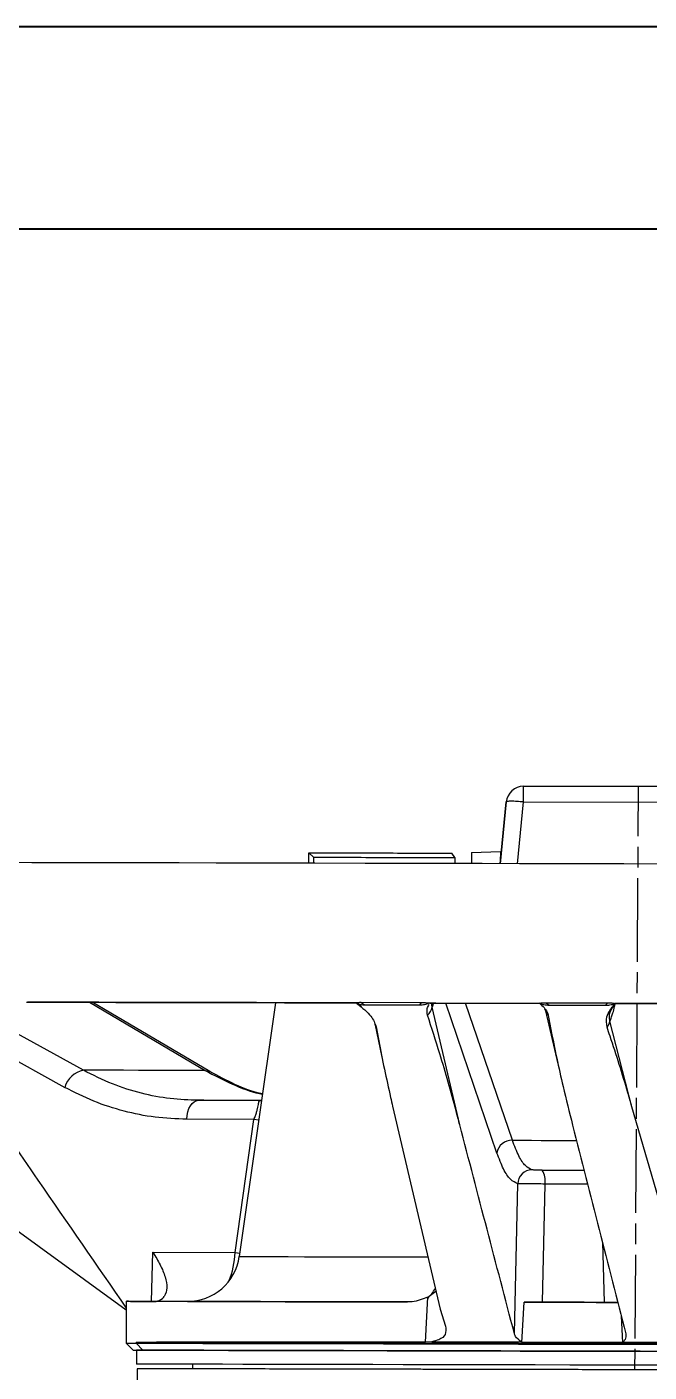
# Model space of a CAD drawing. Header units: millimetres. Extents: x 2180 to 4616, y 795 to 2518.
# Drawn here: x 2723.8 to 2813, y 2325.1 to 2518 of the extents above; entities that cross this region are included whole.
import ezdxf

# ---------------------------------------------------------------- set-up
doc = ezdxf.new("R2010")
doc.units = ezdxf.units.MM
doc.linetypes.add('AM_ISO08W050', pattern=[18, 12, -1.5, 3, -1.5])
for name, color, linetype, lineweight in [('AM_7', 4, 'AM_ISO08W050', 25), ('AM_BOR', 7, 'Continuous', 50), ('粗实线', 7, 'Continuous', 40)]:
    doc.layers.add(name, color=color, linetype=linetype, lineweight=lineweight)

# ---------------------------------------------------------------- blocks, each defined once
blk = doc.blocks.new('rA3')
at = {"layer": '粗实线'}
for p, q in [((753.384, 421.26), (333.384, 421.26)), ((748.384, 416.26), (358.384, 416.26))]:
    blk.add_line(p, q, dxfattribs=at)

msp = doc.modelspace()

# ---------------------------------------------------------------- linework, layer by layer
at = {"color": 7, "linetype": 'Continuous', "lineweight": 25}
for p, q in [((2794.981, 2406.836), (2794.986, 2409.097)), ((2827.961, 2409.027), (2794.986, 2409.097)), ((2794.986, 2409.097), (2794.986, 2409.097)), ((2794.986, 2409.097), (2827.961, 2409.027)), ((2791.623, 2397.984), (2792.492, 2406.842)), ((2792.492, 2406.841), (2791.623, 2397.984)), ((2792.492, 2406.842), (2792.492, 2406.841)), ((2794.112, 2397.979), (2794.981, 2406.836)), ((2794.981, 2406.836), (2827.956, 2406.766)), ((2764.201, 2398.043), (2764.205, 2399.539)), ((2764.205, 2399.539), (2764.839, 2398.905)), ((2785.11, 2398.876), (2784.716, 2399.502)), ((2787.509, 2399.588), (2787.506, 2397.995)), ((2787.509, 2399.588), (2791.653, 2399.73)), ((2791.653, 2399.73), (2791.65, 2398.256)), ((2791.653, 2399.73), (2791.794, 2399.73)), ((2764.839, 2398.905), (2764.837, 2398.041)), ((2785.11, 2398.876), (2785.108, 2397.998)), ((2789.038, 2397.991), (2785.108, 2398)), ((2731.857, 2368.373), (2711.332, 2379.67)), ((2723.922, 2378.129), (2724.583, 2378.128)), ((2732.739, 2378.112), (2749.325, 2368.336)), ((2749.981, 2368.19), (2733.133, 2378.111)), ((2759.405, 2378.054), (2754.211, 2341.66)), ((2771.66, 2378.112), (2780.3, 2378.093)), ((2771.66, 2378.111), (2772.152, 2377.761)), ((2780.3, 2378.093), (2780.051, 2377.743)), ((2781.876, 2377.435), (2781.8, 2378.043)), ((2798.215, 2378.055), (2807.073, 2378.036)), ((2798.215, 2378.055), (2798.633, 2377.703)), ((2807.073, 2378.036), (2806.733, 2377.687)), ((2708.626, 2377.242), (2729.195, 2365.912)), ((2770.961, 2378.03), (2771.12, 2377.915)), ((2771.742, 2377.441), (2771.12, 2377.915)), ((2772.152, 2377.761), (2780.051, 2377.743)), ((2781.582, 2378.014), (2781.533, 2378.007)), ((2782.089, 2378.012), (2781.876, 2377.435)), ((2785.835, 2360.535), (2781.876, 2377.435)), ((2791.168, 2356.501), (2783.821, 2378.009)), ((2793.38, 2358.329), (2786.647, 2378.003)), ((2797.239, 2378.02), (2797.392, 2377.868)), ((2797.309, 2377.98), (2797.303, 2377.973)), ((2797.988, 2377.167), (2798.139, 2376.895)), ((2798.139, 2376.893), (2799.914, 2369.268)), ((2798.633, 2377.703), (2806.733, 2377.687)), ((2808.142, 2377.95), (2808.037, 2377.837)), ((2773.638, 2375.083), (2774.665, 2370.25)), ((2810.534, 2363.123), (2807.376, 2375.425)), ((2748.328, 2364.058), (2757.183, 2364.039)), ((2757.184, 2364.039), (2755.522, 2364.043)), ((2757.405, 2364.042), (2757.183, 2364.039)), ((2757.183, 2364.039), (2757.405, 2364.039)), ((2776.21, 2363.201), (2783.015, 2334.127)), ((2818.96, 2334.049), (2810.534, 2363.123)), ((2756.314, 2361.325), (2746.684, 2361.345)), ((2753.603, 2342.251), (2756.314, 2361.325)), ((2757.002, 2361.215), (2756.314, 2361.325)), ((2738.006, 2333.965), (2701.717, 2360.297)), ((2793.667, 2330.62), (2794.14, 2352.082)), ((2797.707, 2335.11), (2798.061, 2352.054)), ((2806.29, 2343.714), (2806.526, 2335.091)), ((2741.637, 2335.231), (2741.816, 2342.277)), ((2741.816, 2342.277), (2753.603, 2342.251)), ((2753.603, 2342.251), (2754.281, 2342.15)), ((2780.919, 2329.379), (2781.274, 2335.857)), ((2781.274, 2335.857), (2782.41, 2336.71)), ((2738.009, 2335.238), (2737.996, 2329.238)), ((2746.812, 2335.22), (2742.289, 2335.229)), ((2783.015, 2334.127), (2783.806, 2331.673)), ((2794.746, 2329.358), (2795.066, 2335.116)), ((2808.989, 2333.131), (2809.19, 2329.327)), ((2737.996, 2329.238), (2738.994, 2328.236)), ((2739.415, 2329.235), (2739.415, 2329.339)), ((2740.393, 2328.233), (2739.415, 2329.235)), ((2739.494, 2328.235), (2739.49, 2326.235)), ((2781.833, 2329.444), (2780.919, 2329.379)), ((2794.652, 2329.417), (2794.746, 2329.358)), ((2809.254, 2329.386), (2809.19, 2329.327)), ((2747.49, 2326.218), (2747.488, 2325.559)), ((2739.588, 2325.576), (2739.263, 2304.208))]:
    msp.add_line(p, q, dxfattribs=at)
at = {"color": 7, "linetype": 'Continuous', "lineweight": 25, "flags": 128}
for points in [[(2816.902, 2397.93), (2809.384, 2397.946), (2801.875, 2397.962), (2794.39, 2397.978), (2786.947, 2397.994), (2779.561, 2398.01), (2772.248, 2398.026), (2765.026, 2398.041), (2757.91, 2398.056), (2750.915, 2398.071), (2744.056, 2398.086), (2737.35, 2398.1), (2730.81, 2398.114), (2724.451, 2398.128), (2718.288, 2398.141)], [(2764.201, 2398.044), (2759.636, 2398.054), (2752.545, 2398.069), (2745.589, 2398.084), (2738.785, 2398.099), (2732.147, 2398.113), (2725.69, 2398.127), (2719.43, 2398.14)], [(2733.075, 2378.111), (2736.533, 2378.103), (2742.295, 2378.091)], [(2749.325, 2368.336), (2746.791, 2368.341), (2744.35, 2368.346), (2742.007, 2368.351), (2739.764, 2368.356), (2737.624, 2368.361), (2735.591, 2368.365), (2733.668, 2368.369), (2731.857, 2368.373)], [(2749.325, 2368.336), (2749.681, 2368.308), (2749.979, 2368.191)], [(2746.684, 2361.345), (2746.733, 2361.884), (2746.838, 2362.397), (2746.996, 2362.866), (2747.201, 2363.275), (2747.446, 2363.609), (2747.723, 2363.856), (2748.02, 2364.007), (2748.328, 2364.058)], [(2793.38, 2358.329), (2794.756, 2358.326), (2796.137, 2358.323), (2797.52, 2358.32), (2798.908, 2358.317), (2800.298, 2358.314), (2801.691, 2358.311), (2802.56, 2358.309)], [(2797.657, 2354.047), (2798.677, 2354.045), (2799.699, 2354.043), (2800.723, 2354.041), (2801.75, 2354.038), (2802.779, 2354.036), (2803.649, 2354.034)], [(2804.158, 2352.041), (2804.05, 2352.041), (2803.047, 2352.043), (2802.045, 2352.045), (2801.046, 2352.047), (2800.049, 2352.049), (2799.054, 2352.052), (2798.061, 2352.054)], [(2754.211, 2341.66), (2754.223, 2341.66), (2754.5, 2341.659), (2755.142, 2341.658), (2756.143, 2341.656), (2757.497, 2341.653), (2759.197, 2341.649), (2761.232, 2341.645), (2763.589, 2341.64), (2766.253, 2341.634), (2769.208, 2341.628), (2772.435, 2341.621), (2775.914, 2341.613), (2779.625, 2341.605), (2781.221, 2341.602)], [(2778.329, 2335.152), (2773.668, 2335.162), (2769.209, 2335.171), (2764.972, 2335.18), (2760.982, 2335.189), (2757.257, 2335.197), (2753.816, 2335.204), (2750.678, 2335.211), (2747.859, 2335.217), (2745.372, 2335.222), (2743.23, 2335.227), (2741.445, 2335.231), (2740.025, 2335.234), (2738.978, 2335.236), (2738.309, 2335.238), (2738.021, 2335.238), (2738.116, 2335.238), (2738.594, 2335.237), (2739.452, 2335.235), (2740.686, 2335.233), (2742.289, 2335.229)], [(2808.487, 2335.087), (2807.14, 2335.09), (2805.398, 2335.094), (2803.66, 2335.098), (2801.927, 2335.101), (2800.201, 2335.105), (2798.481, 2335.109), (2796.769, 2335.112), (2795.066, 2335.116)], [(2797.707, 2335.11), (2798.8, 2335.108), (2799.896, 2335.106), (2800.995, 2335.103), (2802.097, 2335.101), (2803.201, 2335.099), (2804.307, 2335.096), (2805.416, 2335.094), (2806.526, 2335.091)], [(2737.996, 2329.238), (2738.096, 2329.238), (2738.565, 2329.237), (2739.415, 2329.235)], [(2738.994, 2328.236), (2739.092, 2328.236), (2739.555, 2328.235), (2740.393, 2328.233)], [(2739.415, 2329.339), (2740.635, 2329.336), (2742.208, 2329.333), (2744.128, 2329.328), (2746.383, 2329.324), (2748.964, 2329.318), (2751.858, 2329.312), (2755.051, 2329.305), (2758.527, 2329.298), (2762.269, 2329.29), (2766.259, 2329.281), (2770.477, 2329.272), (2774.903, 2329.262), (2779.516, 2329.253), (2784.292, 2329.242), (2789.208, 2329.232), (2794.241, 2329.221), (2799.366, 2329.21), (2804.557, 2329.199), (2809.79, 2329.188), (2815.039, 2329.177)], [(2739.415, 2329.235), (2740.635, 2329.233), (2742.208, 2329.229), (2744.127, 2329.225), (2746.383, 2329.22), (2748.964, 2329.215), (2751.858, 2329.208), (2755.051, 2329.202), (2758.527, 2329.194), (2762.269, 2329.186), (2766.259, 2329.178), (2770.477, 2329.169), (2774.903, 2329.159), (2779.515, 2329.149), (2784.292, 2329.139), (2789.208, 2329.128), (2794.241, 2329.118), (2799.366, 2329.107), (2804.557, 2329.096), (2809.79, 2329.084), (2815.039, 2329.073)], [(2816.798, 2328.069), (2811.725, 2328.08), (2806.658, 2328.091), (2801.621, 2328.102), (2796.639, 2328.113), (2791.734, 2328.123), (2786.931, 2328.133), (2782.251, 2328.143), (2777.719, 2328.153), (2773.354, 2328.162), (2769.178, 2328.171), (2765.211, 2328.18), (2761.472, 2328.188), (2757.978, 2328.195), (2754.747, 2328.202), (2751.793, 2328.209), (2749.131, 2328.214), (2746.773, 2328.219), (2744.73, 2328.224), (2743.013, 2328.228), (2741.63, 2328.23), (2740.586, 2328.233), (2739.888, 2328.234), (2739.538, 2328.235), (2739.494, 2328.235)], [(2740.393, 2328.233), (2741.597, 2328.231), (2743.15, 2328.227), (2745.043, 2328.223), (2747.269, 2328.218), (2749.816, 2328.213), (2752.672, 2328.207), (2755.822, 2328.2), (2759.251, 2328.193), (2762.943, 2328.185), (2766.88, 2328.176), (2771.042, 2328.167), (2775.409, 2328.158), (2779.96, 2328.148), (2784.673, 2328.138), (2789.524, 2328.128), (2794.489, 2328.117), (2799.546, 2328.106), (2804.668, 2328.095), (2809.831, 2328.084), (2815.01, 2328.073)], [(2781.833, 2329.444), (2783.389, 2329.441), (2784.959, 2329.438), (2786.544, 2329.434), (2788.142, 2329.431), (2789.752, 2329.428), (2791.375, 2329.424), (2793.008, 2329.421), (2794.652, 2329.417)], [(2809.254, 2329.386), (2810.953, 2329.382), (2812.652, 2329.379), (2814.352, 2329.375), (2816.051, 2329.371), (2817.748, 2329.368), (2819.443, 2329.364), (2821.135, 2329.36), (2822.823, 2329.357)], [(2816.794, 2326.069), (2811.721, 2326.08), (2806.654, 2326.091), (2801.617, 2326.102), (2796.634, 2326.113), (2791.73, 2326.123), (2786.926, 2326.133), (2782.247, 2326.143), (2777.714, 2326.153), (2773.35, 2326.162), (2769.174, 2326.171), (2765.207, 2326.18), (2761.468, 2326.188), (2757.974, 2326.195), (2754.743, 2326.202), (2751.789, 2326.209), (2749.127, 2326.214), (2746.769, 2326.219), (2744.726, 2326.224), (2743.009, 2326.228), (2741.626, 2326.23), (2740.582, 2326.233), (2739.884, 2326.234), (2739.534, 2326.235), (2739.49, 2326.235)]]:
    msp.add_lwpolyline(points, dxfattribs=at)
at = {"color": 7, "linetype": 'Continuous', "lineweight": 25}
for centre, radius, start, end in [((2794.981, 2406.597), 2.5, 89.87751, 174.39392), ((2794.981, 2406.597), 2.5, 89.87751, 174.39392), ((2780.074, 2377.714), 1.823, 308.25504, 351.17437), ((2799.595, 2377.338), 1.522, 197.80201, 225.85834), ((2775.085, 2375.433), 1.488, 193.75442, 213.93144), ((2805.638, 2375.693), 1.759, 318.63519, 351.23149), ((2732.525, 2364.981), 3.457, 101.14062, 164.37777), ((2793.287, 2356.188), 2.143, 87.51436, 171.60882), ((2796.205, 2352.021), 2.066, 90.16378, 178.29517), ((2795.204, 2352.512), 2.894, 350.88042, 32.03121), ((2746.786, 2342.72), 7.5, 269.87751, 351.87751), ((2742.457, 2342.492), 11.149, 336.94632, 358.7596), ((2778.052, 2339.387), 4.862, 309.67622, 331.69155)]:
    msp.add_arc(centre, radius, start, end, dxfattribs=at)
for points in [[(2794.981, 2406.836), (2794.657, 2406.864), (2794.009, 2406.92), (2793.189, 2406.945), (2792.612, 2406.923), (2792.532, 2406.869), (2792.492, 2406.841)], [(2755.522, 2364.043), (2754.201, 2364.046), (2751.56, 2364.051), (2749.405, 2364.056), (2748.328, 2364.058)], [(2886.388, 2325.262), (2886.267, 2325.263), (2886.024, 2325.263), (2884.075, 2325.267), (2880.999, 2325.274), (2876.735, 2325.283), (2871.387, 2325.294), (2865.038, 2325.308), (2857.799, 2325.323), (2849.793, 2325.34), (2841.157, 2325.359), (2832.04, 2325.378), (2822.596, 2325.398), (2812.988, 2325.419), (2803.38, 2325.44), (2793.937, 2325.46), (2784.819, 2325.479), (2776.183, 2325.498), (2768.177, 2325.515), (2760.938, 2325.53), (2754.589, 2325.544), (2749.241, 2325.555), (2744.978, 2325.565), (2741.902, 2325.571), (2739.952, 2325.575), (2739.71, 2325.576), (2739.588, 2325.576)], [(2812.988, 2325.419), (2810.13, 2325.425), (2804.414, 2325.437), (2795.987, 2325.455), (2787.851, 2325.473), (2780.145, 2325.489), (2773, 2325.505), (2766.54, 2325.518), (2760.875, 2325.531), (2756.102, 2325.541), (2752.298, 2325.549), (2749.553, 2325.555), (2747.813, 2325.559), (2747.597, 2325.559), (2747.488, 2325.559)], [(2878.488, 2325.279), (2878.38, 2325.28), (2878.164, 2325.28), (2876.424, 2325.284), (2873.679, 2325.289), (2869.874, 2325.298), (2865.102, 2325.308), (2859.436, 2325.32), (2852.976, 2325.334), (2845.832, 2325.349), (2838.126, 2325.365), (2829.989, 2325.383), (2821.562, 2325.401), (2815.846, 2325.413), (2812.988, 2325.419)]]:
    msp.add_open_spline(points, degree=3, dxfattribs=at)
for points, knots in [([(2764.205, 2399.539), (2767.571, 2399.533), (2774.319, 2399.521), (2781.245, 2399.509), (2784.716, 2399.502)], [0, 0, 0, 0, 0.4988559, 1, 1, 1, 1]), ([(2764.839, 2398.905), (2768.166, 2398.901), (2774.835, 2398.892), (2781.68, 2398.882), (2785.11, 2398.876)], [0, 0, 0, 0, 0.498853, 1, 1, 1, 1]), ([(2723.686, 2378.139), (2727.301, 2378.131), (2734.568, 2378.115), (2746.189, 2378.09), (2758.305, 2378.064), (2766.725, 2378.045), (2770.955, 2378.036)], [0, 0, 0, 0, 0.2462727, 0.4950304, 0.7462729, 1, 1, 1, 1]), ([(2770.961, 2378.03), (2767.757, 2378.036), (2761.339, 2378.05), (2752.604, 2378.069), (2744.683, 2378.086), (2737.551, 2378.101), (2730.566, 2378.116), (2726.07, 2378.126), (2723.823, 2378.131)], [0, 0, 0, 0, 0.1923729, 0.3854946, 0.5383615, 0.6912284, 0.8456142, 1, 1, 1, 1]), ([(2770.955, 2378.036), (2770.965, 2378.045), (2770.98, 2378.058), (2771.131, 2378.089), (2771.351, 2378.107), (2771.547, 2378.112), (2771.648, 2378.112), (2771.66, 2378.112)], [0, 0, 0, 0, 0.3360223, 0.5579813, 0.7819403, 0.9725676, 1, 1, 1, 1]), ([(2770.955, 2378.036), (2771.066, 2377.98), (2771.34, 2377.839), (2771.778, 2377.769), (2772.078, 2377.762), (2772.152, 2377.761)], [0, 0, 0, 0, 0.33920621, 0.83862702, 1, 1, 1, 1]), ([(2780.3, 2378.093), (2780.401, 2378.092), (2780.603, 2378.089), (2780.891, 2378.07), (2781.173, 2378.042), (2781.333, 2378.023), (2781.419, 2378.015), (2781.431, 2378.014)], [0, 0, 0, 0, 0.2100208, 0.4214812, 0.6107455, 0.9424452, 1, 1, 1, 1]), ([(2797.333, 2377.98), (2797.362, 2377.986), (2797.42, 2378), (2797.61, 2378.03), (2797.872, 2378.049), (2798.075, 2378.055), (2798.19, 2378.055), (2798.215, 2378.055)], [0, 0, 0, 0, 0.2814646, 0.5659598, 0.7573018, 0.9482948, 1, 1, 1, 1]), ([(2807.073, 2378.036), (2807.174, 2378.034), (2807.377, 2378.032), (2807.645, 2378.013), (2807.889, 2377.985), (2808.009, 2377.966), (2808.066, 2377.958), (2808.074, 2377.957)], [0, 0, 0, 0, 0.2099462, 0.4212951, 0.6110203, 0.9471646, 1, 1, 1, 1]), ([(2708.774, 2376.772), (2714.289, 2368.709), (2724.005, 2354.504), (2733.78, 2340.365), (2738.007, 2334.252)], [0, 0, 0, 0, 0.5675786, 1, 1, 1, 1]), ([(2771.121, 2377.915), (2771.875, 2377.319), (2773.221, 2376.254), (2773.658, 2375.107), (2773.85, 2374.602)], [0, 0, 0, 0, 0.55969458, 1, 1, 1, 1]), ([(2780.051, 2377.743), (2780.304, 2377.754), (2780.783, 2377.775), (2781.223, 2377.937), (2781.431, 2378.014)], [0, 0, 0, 0, 0.5274406, 1, 1, 1, 1]), ([(2781.203, 2376.283), (2781.153, 2376.604), (2781.072, 2377.135), (2781.339, 2377.619), (2781.444, 2377.81)], [0, 0, 0, 0, 0.6047847, 1, 1, 1, 1]), ([(2785.835, 2360.535), (2785.656, 2361.215), (2784.759, 2364.613), (2783.288, 2369.862), (2781.803, 2374.433), (2781.203, 2376.283)], [0, 0, 0, 0, 0.1295721, 0.6478768, 1, 1, 1, 1]), ([(2781.431, 2378.014), (2784.068, 2378.008), (2789.339, 2377.997), (2794.669, 2377.986), (2797.333, 2377.98)], [0, 0, 0, 0, 0.5001571, 1, 1, 1, 1]), ([(2781.533, 2378.007), (2784.147, 2378.001), (2789.375, 2377.99), (2794.661, 2377.979), (2797.303, 2377.973)], [0, 0, 0, 0, 0.5001595, 1, 1, 1, 1]), ([(2797.303, 2377.973), (2797.734, 2377.562), (2798.32, 2377.004), (2798.49, 2376.403), (2798.535, 2376.245)], [0, 0, 0, 0, 0.73735145, 1, 1, 1, 1]), ([(2797.333, 2377.98), (2797.518, 2377.902), (2797.904, 2377.738), (2798.383, 2377.715), (2798.633, 2377.703)], [0, 0, 0, 0, 0.4773597, 1, 1, 1, 1]), ([(2798.535, 2376.245), (2798.659, 2375.565), (2799.277, 2372.164), (2800.423, 2366.914), (2801.557, 2362.347), (2802.016, 2360.499)], [0, 0, 0, 0, 0.1295185, 0.6476203, 1, 1, 1, 1]), ([(2806.733, 2377.687), (2806.89, 2377.692), (2807.284, 2377.705), (2807.748, 2377.811), (2808.008, 2377.927), (2808.074, 2377.957)], [0, 0, 0, 0, 0.3322049, 0.8309967, 1, 1, 1, 1]), ([(2806.958, 2374.531), (2806.891, 2375.038), (2806.738, 2376.185), (2807.572, 2377.246), (2808.036, 2377.837)], [0, 0, 0, 0, 0.4426348, 1, 1, 1, 1]), ([(2808.037, 2377.836), (2807.773, 2377.446), (2807.375, 2376.855), (2807.234, 2376.163), (2807.263, 2375.8), (2807.308, 2375.614), (2807.341, 2375.513), (2807.361, 2375.462), (2807.372, 2375.435), (2807.375, 2375.428), (2807.376, 2375.426), (2807.376, 2375.425), (2807.376, 2375.425), (2807.376, 2375.425)], [0, 0, 0, 0, 0.4928292, 0.7454599, 0.8721173, 0.9358438, 0.9678536, 0.9916466, 0.9977503, 0.9993549, 0.9997963, 0.9999274, 1, 1, 1, 1]), ([(2807.376, 2375.425), (2807.453, 2375.611), (2807.598, 2375.958), (2807.819, 2376.667), (2808.005, 2377.278), (2808.106, 2377.83), (2808.137, 2378.001)], [0, 0, 0, 0, 0.2844413, 0.5330292, 0.8550922, 1, 1, 1, 1]), ([(2808.074, 2377.957), (2812.487, 2377.948), (2821.269, 2377.929), (2834.327, 2377.901), (2847.137, 2377.874), (2855.435, 2377.857), (2859.564, 2377.848)], [0, 0, 0, 0, 0.2537268, 0.5049693, 0.7537271, 1, 1, 1, 1]), ([(2859.49, 2377.841), (2856.279, 2377.848), (2849.843, 2377.861), (2840.678, 2377.881), (2832.116, 2377.899), (2824.171, 2377.916), (2816.172, 2377.933), (2810.818, 2377.944), (2808.142, 2377.95)], [0, 0, 0, 0, 0.19237048, 0.38548979, 0.53835783, 0.69122587, 0.84561294, 1, 1, 1, 1]), ([(2773.85, 2374.602), (2773.972, 2373.927), (2774.581, 2370.555), (2775.391, 2366.753), (2776.112, 2363.626), (2776.21, 2363.201)], [0, 0, 0, 0, 0.1776255, 0.8881599, 1, 1, 1, 1]), ([(2810.534, 2363.123), (2810.338, 2363.799), (2809.356, 2367.176), (2808.171, 2370.98), (2807.103, 2374.105), (2806.958, 2374.531)], [0, 0, 0, 0, 0.1775689, 0.8878728, 1, 1, 1, 1]), ([(2748.328, 2364.058), (2746.987, 2364.107), (2744.25, 2364.207), (2740.126, 2365.011), (2735.932, 2366.315), (2733.232, 2367.679), (2731.857, 2368.373)], [0, 0, 0, 0, 0.2354209, 0.48057, 0.7354347, 1, 1, 1, 1]), ([(2749.325, 2368.336), (2750.618, 2367.653), (2753.157, 2366.312), (2755.932, 2365.265), (2757.389, 2364.978), (2757.535, 2364.95)], [0, 0, 0, 0, 0.4830694, 0.9484274, 1, 1, 1, 1]), ([(2757.539, 2364.978), (2757.456, 2364.995), (2756.121, 2365.271), (2753.568, 2366.278), (2751.179, 2367.552), (2749.981, 2368.19)], [0, 0, 0, 0, 0.0316795, 0.5146214, 1, 1, 1, 1]), ([(2746.684, 2361.345), (2745.162, 2361.404), (2742.129, 2361.522), (2737.666, 2362.434), (2733.318, 2363.825), (2730.569, 2365.216), (2729.195, 2365.912)], [0, 0, 0, 0, 0.2514799, 0.5012785, 0.7507527, 1, 1, 1, 1]), ([(2756.314, 2361.325), (2756.389, 2361.503), (2756.536, 2361.851), (2756.708, 2362.384), (2756.83, 2362.866), (2756.946, 2363.42), (2757.032, 2363.923), (2757.132, 2364), (2757.183, 2364.039)], [0, 0, 0, 0, 0.1251651, 0.2440023, 0.362149, 0.4834229, 0.7377951, 1, 1, 1, 1]), ([(2793.667, 2330.62), (2792.361, 2335.601), (2789.75, 2345.564), (2787.14, 2355.545), (2785.835, 2360.535)], [0, 0, 0, 0, 0.4999998, 1, 1, 1, 1]), ([(2802.016, 2360.499), (2803.286, 2355.509), (2805.825, 2345.528), (2808.367, 2335.566), (2809.638, 2330.585)], [0, 0, 0, 0, 0.49999991, 1, 1, 1, 1]), ([(2796.199, 2354.087), (2795.882, 2354.243), (2795.234, 2354.561), (2794.282, 2355.955), (2793.685, 2357.526), (2793.38, 2358.329)], [0, 0, 0, 0, 0.3189724, 0.6523087, 1, 1, 1, 1]), ([(2794.14, 2352.082), (2793.789, 2352.253), (2793.091, 2352.593), (2792.09, 2354.082), (2791.476, 2355.692), (2791.168, 2356.501)], [0, 0, 0, 0, 0.3342946, 0.6658535, 1, 1, 1, 1]), ([(2797.657, 2354.047), (2797.495, 2354.048), (2797.169, 2354.049), (2796.78, 2354.055), (2796.525, 2354.062), (2796.37, 2354.069), (2796.253, 2354.077), (2796.217, 2354.084), (2796.199, 2354.087)], [0, 0, 0, 0, 0.24929011, 0.49854947, 0.62416486, 0.74902843, 0.87446849, 1, 1, 1, 1]), ([(2798.061, 2352.054), (2797.651, 2352.062), (2797.016, 2352.074), (2796.178, 2352.085), (2795.562, 2352.091), (2795.023, 2352.092), (2794.446, 2352.09), (2794.261, 2352.085), (2794.14, 2352.082)], [0, 0, 0, 0, 0.2309533, 0.3576683, 0.4887983, 0.6215768, 0.7530258, 1, 1, 1, 1]), ([(2741.816, 2342.277), (2742.188, 2341.667), (2742.932, 2340.45), (2743.64, 2338.721), (2743.997, 2337.102), (2743.633, 2336.326), (2743.451, 2335.938)], [0, 0, 0, 0, 0.2505535, 0.5002592, 0.7500542, 1, 1, 1, 1]), ([(2742.289, 2335.229), (2742.592, 2335.303), (2742.98, 2335.397), (2743.366, 2335.841), (2743.451, 2335.938)], [0, 0, 0, 0, 0.7808049, 1, 1, 1, 1]), ([(2781.274, 2335.857), (2780.518, 2335.56), (2779.549, 2335.181), (2778.548, 2335.157), (2778.329, 2335.152)], [0, 0, 0, 0, 0.7807887, 1, 1, 1, 1]), ([(2746.851, 2335.219), (2746.827, 2335.219), (2746.715, 2335.22), (2747.36, 2335.218), (2748.839, 2335.215), (2751.246, 2335.21), (2754.46, 2335.203), (2758.44, 2335.194), (2763.065, 2335.185), (2768.238, 2335.173), (2773.317, 2335.163), (2776.84, 2335.155), (2778.33, 2335.152)], [0, 0, 0, 0, 0.0298522, 0.1417815, 0.2546514, 0.3682744, 0.4818904, 0.5947604, 0.7066966, 0.8153979, 0.9219292, 1, 1, 1, 1]), ([(2795.066, 2335.116), (2795.386, 2335.115), (2796.026, 2335.114), (2796.976, 2335.112), (2797.524, 2335.111), (2797.707, 2335.11)], [0, 0, 0, 0, 0.3996834, 0.7993643, 1, 1, 1, 1]), ([(2806.526, 2335.091), (2806.896, 2335.091), (2807.626, 2335.089), (2808.205, 2335.088), (2808.49, 2335.087)], [0, 0, 0, 0, 0.5075978, 1, 1, 1, 1]), ([(2783.806, 2331.673), (2783.848, 2331.266), (2783.925, 2330.512), (2783.07, 2329.74), (2782.188, 2329.529), (2781.833, 2329.444)], [0, 0, 0, 0, 0.413014, 0.7645313, 1, 1, 1, 1]), ([(2794.652, 2329.417), (2794.332, 2329.68), (2793.858, 2330.07), (2793.714, 2330.485), (2793.667, 2330.62)], [0, 0, 0, 0, 0.67543597, 1, 1, 1, 1]), ([(2809.638, 2330.585), (2809.657, 2330.303), (2809.685, 2329.883), (2809.361, 2329.508), (2809.254, 2329.386)], [0, 0, 0, 0, 0.6730898, 1, 1, 1, 1]), ([(2780.919, 2329.379), (2779.062, 2329.382), (2775.347, 2329.386), (2770.043, 2329.39), (2764.98, 2329.392), (2760.267, 2329.393), (2755.973, 2329.391), (2752.076, 2329.387), (2748.575, 2329.382), (2745.012, 2329.372), (2741.663, 2329.359), (2740.169, 2329.345), (2739.415, 2329.339)], [0, 0, 0, 0, 0.0890148, 0.1780296, 0.2696304, 0.3612313, 0.4502461, 0.5392609, 0.6308618, 0.7224627, 0.8600618, 1, 1, 1, 1]), ([(2809.19, 2329.327), (2806.757, 2329.333), (2801.89, 2329.344), (2797.128, 2329.353), (2794.746, 2329.358)], [0, 0, 0, 0, 0.4998371, 1, 1, 1, 1])]:
    msp.add_open_spline(points, degree=3, knots=knots, dxfattribs=at)
at = {"layer": 'AM_7'}
msp.add_line((2809.235, 2041.926), (2811.473, 2409.062), dxfattribs=at)

# ---------------------------------------------------------------- block references
at = {"layer": 'AM_BOR', "xscale": 5.80078125, "yscale": 5.80078125, "zscale": 5.80078125}
msp.add_blockref('rA3', (245.962, 74.322), dxfattribs=at)

doc.saveas('drawing.dxf')
